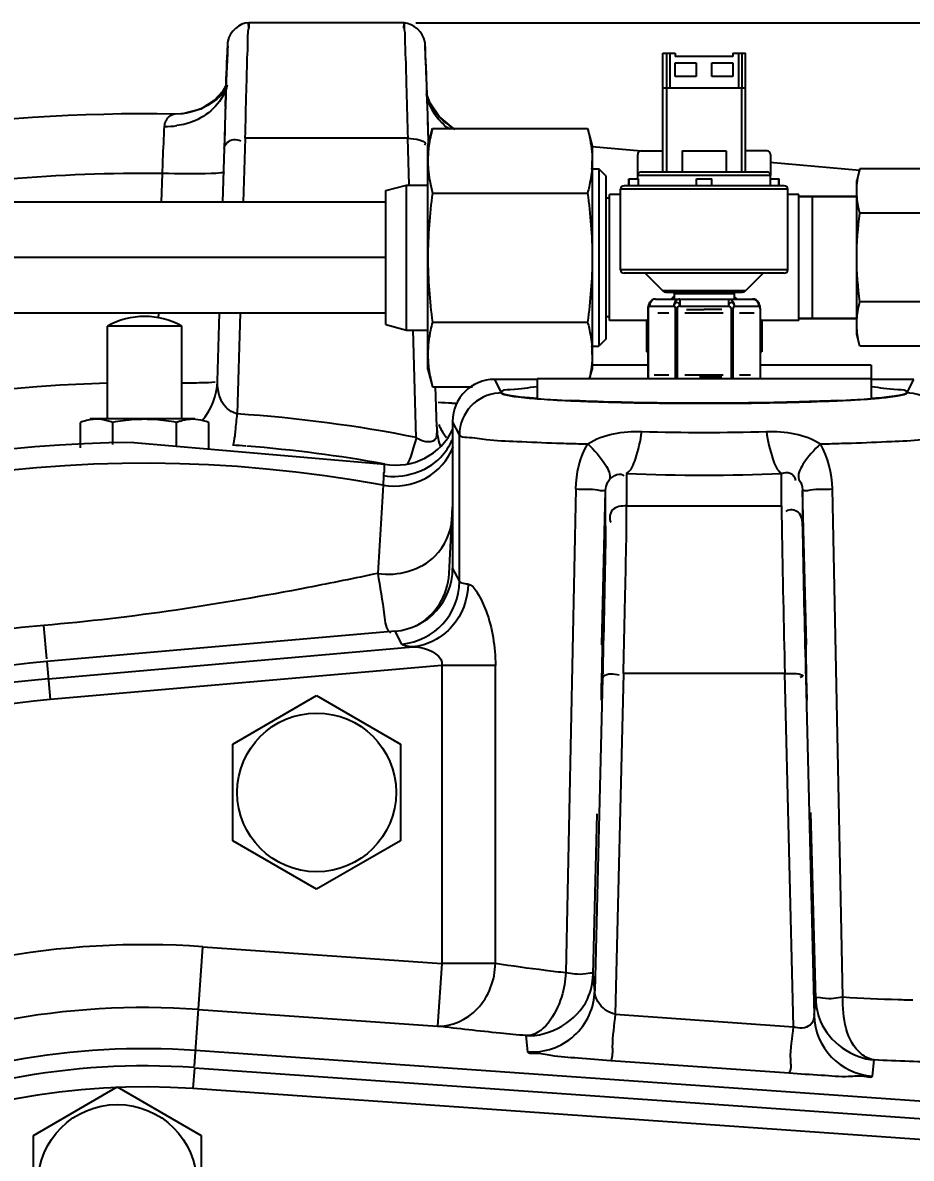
# Model space of a CAD drawing. Header units: millimetres. Extents: x 0 to 10500, y 0 to 7425.
# Drawn here: x 6460.9 to 6587.9, y 5925.4 to 6087.9 of the extents above; entities that cross this region are included whole.
import ezdxf

# ---------------------------------------------------------------- set-up
doc = ezdxf.new("R2010")
doc.units = ezdxf.units.MM
doc.header["$LTSCALE"] = 577.5
doc.linetypes.add('CENTER', pattern=[0.6, 0.375, -0.075, 0.075, -0.075])
doc.layers.get('0').update_dxf_attribs({"linetype": 'CONTINUOUS'})
doc.layers.add('AXES', color=7, linetype='CONTINUOUS')
doc.layers.add('DEFAULT_1', color=7, linetype='CENTER')
doc.styles.add('TEXTSTYLE_2', font='txt', dxfattribs={"width": 0.8})
doc.dimstyles.new('DIMSTYLE_1', dxfattribs={"dimtxt": 75, "dimasz": 3.5, "dimexe": 1.5, "dimexo": 1.5, "dimgap": 18.75, "dimtad": 1, "dimdec": 1, "dimtxsty": 'TEXTSTYLE_2', "dimblk": '_FILLED', "dimblk1": '_FILLED', "dimblk2": '_FILLED', "dimcen": 0.09, "dimadec": 1, "dimazin": 2, "dimtp": 0.1, "dimtm": 0.1, "dimtfac": 1, "dimtdec": 1, "dimtofl": 0, "dimtmove": 0, "dimatfit": 3, "dimldrblk": '_FILLED', "dimfxl": 1, "dimtolj": 1, "dimarcsym": 0})

# ---------------------------------------------------------------- blocks, each defined once
blk = doc.blocks.new('_FILLED')
at = {"color": 0, "linetype": 'ByBlock'}
blk.add_solid([(0, 0), (-1, 0.214), (-1, -0.214)], dxfattribs=at)
blk = doc.blocks.new('*D2')
at = {"color": 2, "linetype": 'Continuous', "transparency": 16777216}
for p, q in [((6517.06, 6087.82), (7463.5, 6087.82)), ((7463.5, 6087.82), (7483.75, 6087.82)), ((7482.25, 6087.82), (7482.25, 5216)), ((7482.25, 4344.17), (7482.25, 5216)), ((7017.54, 4344.17), (7463.5, 4344.17)), ((7463.5, 4344.17), (7483.75, 4344.17))]:
    blk.add_line(p, q, dxfattribs=at)
at = {"color": 2, "linetype": 'Continuous', "transparency": 16777216, "xscale": 3.5, "yscale": 3.5, "zscale": 3.5}
for p, rotation in [((7482.25, 6087.82), 90), ((7482.25, 4344.17), 270)]:
    blk.add_blockref('_FILLED', p, dxfattribs=dict(at, rotation=rotation))
at = {"color": 2, "linetype": 'Continuous', "transparency": 16777216, "insert": (7388.5, 5216), "char_height": 75, "width": 360, "attachment_point": 2, "rotation": 90, "line_spacing_factor": 0.9, "style": 'TEXTSTYLE_2'}
blk.add_mtext('(1743)', dxfattribs=at)

msp = doc.modelspace()

# ---------------------------------------------------------------- linework, layer by layer
at = {"color": 6, "linetype": 'Continuous'}
for p, q in [((6493.2, 6087.82), (6493.22, 6087.1)), ((6515.39, 6087.82), (6493.2, 6087.82)), ((6515.37, 6087.1), (6515.39, 6087.82)), ((6489.95, 6078.97), (6489.46, 6078.03)), ((6489.46, 6078.03), (6488.25, 6076.71)), ((6519.12, 6076.34), (6518.69, 6077.51)), ((6486.32, 6075.51), (6483.78, 6074.83)), ((6488.25, 6076.71), (6486.32, 6075.51)), ((6489.85, 6075.81), (6489.86, 6076)), ((6518.83, 6072.85), (6518.73, 6075.99)), ((6520.43, 6074.43), (6519.12, 6076.34)), ((6482.69, 6074.78), (6482.67, 6074.78)), ((6483.78, 6074.83), (6482.69, 6074.78)), ((6522.42, 6072.78), (6520.43, 6074.43)), ((6518.89, 6070.64), (6518.83, 6072.85)), ((6489.72, 6071.44), (6489.46, 6062.19)), ((6492.68, 6071.32), (6492.41, 6062.19)), ((6515.92, 6071.32), (6492.68, 6071.32)), ((6516.11, 6064.64), (6515.92, 6071.32)), ((6489.68, 6069.9), (6489.68, 6069.91)), ((6542.29, 6070.13), (6549.3, 6069.52)), ((6567.7, 6067.91), (6580.56, 6066.78)), ((6480.73, 6062.19), (6480.84, 6066.28)), ((6480.3, 6045.57), (6480.32, 6046.32)), ((6488.72, 6036.56), (6489, 6046.32)), ((6491.96, 6046.32), (6491.54, 6031.88)), ((6553.25, 6046.32), (6551.66, 6046.32)), ((6561.03, 6046.32), (6555.56, 6046.32)), ((6560.84, 6046.82), (6558.3, 6046.82)), ((6565.44, 6046.32), (6563.34, 6046.32)), ((6472.99, 6031.17), (6472.99, 6044.45)), ((6483.61, 6044.45), (6472.99, 6044.45)), ((6483.61, 6031.17), (6483.61, 6044.45)), ((6517.15, 6028.51), (6516.7, 6043.91)), ((6550.26, 6038.88), (6542.3, 6038.88)), ((6582.17, 6038.88), (6566.33, 6038.88)), ((6582.17, 6038.88), (6582.17, 6034.07)), ((6528.34, 6036.82), (6529.28, 6034.93)), ((6534.42, 6036.82), (6528.34, 6036.82)), ((6534.42, 6036.88), (6534.42, 6034.07)), ((6582.17, 6036.88), (6534.42, 6036.88)), ((6551.16, 6037.46), (6553.25, 6037.46)), ((6555.56, 6037.46), (6561.03, 6037.46)), ((6563.34, 6037.46), (6564.95, 6037.46)), ((6588.26, 6036.82), (6582.17, 6036.82)), ((6587.31, 6034.93), (6588.26, 6036.82)), ((6520.06, 6030.01), (6519.9, 6035.79)), ((6529.3, 6034.93), (6529.32, 6034.88)), ((6587.28, 6034.88), (6587.3, 6034.93)), ((6539.67, 6033.77), (6539.26, 6033.79)), ((6539.27, 6033.77), (6539.58, 6033.76)), ((6577.34, 6033.79), (6576.92, 6033.77)), ((6577.02, 6033.76), (6577.33, 6033.77)), ((6469.13, 6027.03), (6469.13, 6030.67)), ((6485.5, 6031.17), (6470.5, 6031.17)), ((6473.71, 6030.67), (6473.71, 6027.5)), ((6482.88, 6027.28), (6482.88, 6030.67)), ((6487.46, 6026.89), (6487.46, 6030.67)), ((6522.34, 6030.82), (6522.34, 6009.77)), ((6523.31, 6028.89), (6522.34, 6030.82)), ((6523.31, 6007.91), (6523.31, 6028.89)), ((6476.74, 6027.81), (6512.63, 6024.71)), ((6537.2, 6027.71), (6537.45, 6027.71)), ((6579.16, 6027.71), (6579.39, 6027.71)), ((6547.22, 6023.38), (6547.22, 6018.71)), ((6569.37, 6018.71), (6569.37, 6023.38)), ((6512.44, 6023.05), (6512.39, 6021.6)), ((6544.29, 6021.51), (6544.47, 6022.05)), ((6544.47, 6022.05), (6544.76, 6022.51)), ((6571.83, 6022.51), (6572.12, 6022.05)), ((6572.12, 6022.05), (6572.3, 6021.51)), ((6539.94, 6021.14), (6538.52, 5951.9)), ((6543.65, 5998.82), (6544.22, 6020.91)), ((6544.22, 6020.91), (6544.29, 6021.51)), ((6544.22, 6015.83), (6544.22, 6020.91)), ((6572.3, 6021.51), (6572.37, 6020.91)), ((6572.94, 5998.82), (6572.37, 6020.91)), ((6572.37, 6020.91), (6572.37, 6015.83)), ((6578.15, 5948.41), (6576.65, 6021.14)), ((6521.84, 6009.02), (6522.34, 6018.6)), ((6547.22, 6018.71), (6569.37, 6018.71)), ((6522.34, 6009.77), (6523.31, 6007.91)), ((6464.3, 5996.82), (6463.88, 6001.62)), ((6514.13, 6000.81), (6464.33, 5996.45)), ((6515.09, 5998.96), (6514.13, 6000.81)), ((6464.55, 5993.99), (6516.64, 5998.54)), ((6464.33, 5996.45), (6464.81, 5991)), ((6520.79, 5995.9), (6464.81, 5991)), ((6520.79, 5995.9), (6520.79, 5953.25)), ((6528.46, 5995.9), (6520.79, 5995.9)), ((6528.46, 5953.25), (6528.46, 5995.9)), ((6543.77, 5994.05), (6542.67, 5949.35)), ((6546.77, 5994.75), (6545.57, 5945.98)), ((6569.83, 5994.75), (6546.77, 5994.75)), ((6571.07, 5944.17), (6569.83, 5994.75)), ((6572.83, 5994.05), (6574.01, 5945.86)), ((6490.9, 5984.65), (6502.9, 5991.58)), ((6502.9, 5991.58), (6514.9, 5984.65)), ((6490.9, 5970.79), (6490.9, 5984.65)), ((6514.9, 5984.65), (6514.9, 5970.79)), ((6542.43, 5951.67), (6543.02, 5974.65)), ((6574.25, 5948.18), (6573.56, 5974.83)), ((6502.9, 5963.86), (6490.9, 5970.79)), ((6514.9, 5970.79), (6502.9, 5963.86)), ((6485.43, 5938.57), (6486.63, 5955.65)), ((6486.63, 5955.65), (6520.79, 5953.25)), ((6520.79, 5953.25), (6520.16, 5944.28)), ((6528.46, 5953.25), (6520.79, 5953.25)), ((6542.67, 5949.35), (6542.43, 5951.67)), ((6574.01, 5945.86), (6574.25, 5948.18)), ((6486, 5946.67), (6520.16, 5944.28)), ((6545.57, 5945.98), (6571.07, 5944.17)), ((6532.8, 5942.93), (6533.04, 5940.61)), ((6627.89, 5930.83), (6485.59, 5940.8)), ((6570.44, 5937.53), (6544.94, 5939.33)), ((6582.38, 5937.12), (6582.62, 5939.44)), ((6485.41, 5938.34), (6485.2, 5935.35)), ((6485.41, 5938.34), (6627.71, 5928.36)), ((6462.4, 5928.65), (6474.4, 5935.58)), ((6474.4, 5935.58), (6486.4, 5928.65)), ((6627.5, 5925.37), (6485.2, 5935.35)), ((6462.4, 5914.79), (6462.4, 5928.65)), ((6486.4, 5928.65), (6486.4, 5914.79))]:
    msp.add_line(p, q, dxfattribs=at)
at = {"color": 7, "linetype": 'Continuous'}
for p, q in [((6552.4, 6066.52), (6552.4, 6083.52)), ((6564.2, 6066.52), (6564.2, 6083.52)), ((6552.4, 6078.52), (6564.2, 6078.52)), ((6552.9, 6078.52), (6552.9, 6066.52)), ((6563.7, 6066.52), (6563.7, 6078.52)), ((6518.8, 6070.26), (6519.46, 6072.73)), ((6519.46, 6072.73), (6541.63, 6072.73)), ((6541.63, 6072.73), (6542.3, 6070.26)), ((6518.8, 6038.26), (6518.8, 6070.26)), ((6542.3, 6070.26), (6542.3, 6038.26)), ((6548.8, 6066.02), (6548.8, 6069.02)), ((6549.3, 6069.52), (6552.4, 6069.52)), ((6567.3, 6069.52), (6564.2, 6069.52)), ((6567.8, 6069.02), (6567.8, 6066.02)), ((6542.3, 6066.96), (6543.25, 6066.96)), ((6543.25, 6066.96), (6543.25, 6041.56)), ((6544.25, 6065.96), (6543.25, 6066.96)), ((6544.25, 6065.96), (6544.25, 6042.56)), ((6544.3, 6042.56), (6544.3, 6065.96)), ((6567.8, 6066.02), (6548.8, 6066.02)), ((6549.3, 6066.52), (6567.3, 6066.52)), ((6580.58, 6066.96), (6580.12, 6065.26)), ((6596.67, 6066.96), (6580.58, 6066.96)), ((6512.8, 6063.85), (6515.73, 6064.63)), ((6515.73, 6043.88), (6515.73, 6064.63)), ((6515.73, 6064.63), (6518.8, 6064.63)), ((6570.25, 6064.02), (6546.35, 6064.02)), ((6569.75, 6064.52), (6546.85, 6064.52)), ((6580.12, 6043.26), (6580.12, 6065.26)), ((6512.8, 6044.67), (6512.8, 6063.85)), ((6519.46, 6063.49), (6541.63, 6063.49)), ((6544.75, 6045.26), (6544.75, 6063.26)), ((6546.35, 6063.26), (6544.75, 6063.26)), ((6571.85, 6063.26), (6570.25, 6063.26)), ((6571.85, 6045.26), (6571.85, 6063.26)), ((6571.85, 6062.99), (6580.12, 6062.99)), ((6573.75, 6062.99), (6573.75, 6045.53)), ((6512.8, 6062.19), (6341.02, 6062.19)), ((6596.67, 6060.61), (6580.58, 6060.61)), ((6570.25, 6052.52), (6546.35, 6052.52)), ((6569.75, 6052.02), (6546.85, 6052.02)), ((6549.85, 6052.02), (6552.35, 6049.53)), ((6566.74, 6052.02), (6564.24, 6049.53)), ((6552.35, 6049.53), (6564.24, 6049.53)), ((6552.84, 6049.32), (6563.75, 6049.32)), ((6550.43, 6047.68), (6550.36, 6047.5)), ((6550.5, 6047.81), (6550.43, 6047.68)), ((6551.37, 6048.32), (6565.22, 6048.32)), ((6554, 6049.12), (6554, 6048.32)), ((6554, 6049.12), (6562.6, 6049.12)), ((6554.83, 6048.32), (6554.83, 6047.32)), ((6561.76, 6048.32), (6561.76, 6047.32)), ((6562.6, 6049.12), (6562.6, 6048.32)), ((6566.16, 6047.68), (6566.09, 6047.81)), ((6566.23, 6047.5), (6566.16, 6047.68)), ((6596.67, 6047.91), (6580.58, 6047.91)), ((6512.8, 6046.32), (6341.02, 6046.32)), ((6550.27, 6047.06), (6550.26, 6046.92)), ((6550.26, 6046.92), (6550.26, 6036.88)), ((6550.3, 6046.92), (6550.26, 6046.92)), ((6550.3, 6047.29), (6550.27, 6047.06)), ((6550.36, 6047.5), (6550.3, 6047.29)), ((6550.3, 6046.92), (6550.3, 6036.88)), ((6550.5, 6047.32), (6553.97, 6047.32)), ((6554.17, 6046.92), (6554.17, 6036.88)), ((6554.43, 6046.92), (6554.17, 6046.92)), ((6554.43, 6046.92), (6554.43, 6036.88)), ((6554.83, 6047.32), (6561.76, 6047.32)), ((6562.16, 6046.92), (6562.16, 6036.88)), ((6562.42, 6046.92), (6562.16, 6046.92)), ((6562.42, 6046.92), (6562.42, 6036.88)), ((6562.63, 6047.32), (6566.09, 6047.32)), ((6566.29, 6047.29), (6566.23, 6047.5)), ((6566.33, 6047.06), (6566.29, 6047.29)), ((6566.29, 6046.92), (6566.29, 6036.88)), ((6566.33, 6046.92), (6566.29, 6046.92)), ((6566.33, 6046.92), (6566.33, 6047.06)), ((6566.33, 6046.92), (6566.33, 6036.88)), ((6512.8, 6044.67), (6515.73, 6043.88)), ((6519.46, 6045.02), (6541.63, 6045.02)), ((6550.05, 6045.26), (6544.75, 6045.26)), ((6550.25, 6045.44), (6550.05, 6045.26)), ((6550.05, 6045.26), (6550.05, 6040.76)), ((6566.55, 6045.26), (6566.35, 6045.44)), ((6566.55, 6045.26), (6566.55, 6040.76)), ((6571.85, 6045.26), (6566.55, 6045.26)), ((6571.85, 6045.53), (6580.12, 6045.53)), ((6515.73, 6043.88), (6518.8, 6043.88)), ((6580.58, 6041.56), (6580.12, 6043.26)), ((6542.3, 6041.56), (6543.25, 6041.56)), ((6544.25, 6042.56), (6543.25, 6041.56)), ((6596.67, 6041.56), (6580.58, 6041.56)), ((6550.26, 6040.76), (6550.05, 6040.76)), ((6566.55, 6040.76), (6566.33, 6040.76)), ((6518.8, 6038.26), (6519.46, 6035.78)), ((6541.93, 6036.88), (6542.3, 6038.26)), ((6519.46, 6035.78), (6525.17, 6035.78))]:
    msp.add_line(p, q, dxfattribs=at)
at = {"color": 2, "linetype": 'Continuous'}
for p, q in [((6544.3, 6065.96), (6544.25, 6065.96)), ((6555.76, 6046.82), (6558.3, 6046.82)), ((6544.3, 6042.56), (6544.25, 6042.56)), ((6560.84, 6037.17), (6557.65, 6037.17))]:
    msp.add_line(p, q, dxfattribs=at)
at = {"color": 6, "linetype": 'Continuous'}
for centre in [(6502.9, 5977.72), (6474.4, 5921.72)]:
    msp.add_circle(centre, 11.36, dxfattribs=at)
for centre, radius, start, end in [((8127.29, 6024.82), 1638.23, 178.05825, 178.36946), ((4721.92, 6019.85), 1797.69, 1.68355, 1.94554), ((6482.72, 6083.8), 9.06, 310.5219, 323.8595), ((6527.11, 6080.52), 9.06, 201.5062, 208.4676), ((9295.95, 5989.42), 2807.42, 178.23677, 178.35741), ((6527.02, 6080.47), 8.95, 208.473, 211.0067), ((6527.03, 6080.47), 8.96, 211.0141, 216.6229), ((6478.3, 5836.82), 238, 88.9463, 108.6069), ((6527.07, 6080.5), 9.02, 216.6202, 225.5625), ((6527.04, 6080.47), 8.97, 225.5634, 229.0031), ((6527.04, 6080.48), 8.98, 229.0079, 233.8352), ((6481.35, 6084.15), 11.13, 268.919, 278.1318), ((6526.97, 6079.75), 8.76, 224.7031, 234.5065), ((6527.06, 6080.5), 9.01, 233.833, 240.7343), ((6478.49, 5834.92), 231.37, 89.4193, 100.3756), ((6478.3, 6034.87), 10.96, 61.021, 118.979), ((6478.28, 5836.37), 199.97, 91.52, 151.992), ((6529.31, 6028.87), 6, 93.8996, 179.8782), ((6529.32, 6028.96), 5.92, 89.9912, 93.9808), ((6587.28, 6028.96), 5.92, 85.8468, 90.0078), ((6524.08, 6103.1), 69.71, 268.4814, 269.0409), ((6544.04, 6161.62), 127.92, 265.6981, 266.577), ((6544.03, 6161.59), 127.88, 265.7049, 266.5789), ((6546.87, 6207.75), 174.13, 266.5544, 266.9492), ((6546.87, 6207.77), 174.16, 266.5523, 266.9493), ((6548.98, 6247.52), 213.96, 266.9513, 267.3949), ((6548.98, 6247.5), 213.95, 266.9513, 267.3973), ((6567.61, 6247.5), 213.95, 272.6027, 273.0487), ((6567.61, 6247.52), 213.96, 272.6051, 273.0487), ((6569.72, 6207.75), 174.13, 273.0508, 273.4456), ((6569.72, 6207.77), 174.16, 273.0507, 273.4477), ((6572.56, 6161.59), 127.88, 273.4211, 274.2952), ((6572.56, 6161.61), 127.92, 273.423, 274.3019), ((6478.28, 5832.2), 200.12, 78.8009, 86.2004), ((6471.42, 6025.48), 5.64, 82.3941, 99.0117), ((6478.3, 6008.64), 22.47, 86.1934, 93.8064), ((6486.26, 6021.4), 9.87, 109.2363, 110.0035), ((6486.06, 6021.97), 9.26, 108.1491, 109.2392), ((6485.86, 6022.56), 8.64, 107.0069, 108.149), ((6485.62, 6023.35), 7.81, 104.4174, 107.0292), ((6529.13, 6030.28), 9.07, 181.5331, 198.6595), ((6528.28, 6033.87), 8.67, 203.8521, 205.7945), ((6528.35, 6033.9), 8.75, 205.7971, 209.6499), ((6514.24, 6033.56), 9, 259.6458, 334.817), ((6528.45, 6033.96), 8.86, 209.6562, 217.9558), ((6558.3, 6312.13), 282.9, 268.1939, 271.8061), ((6478.3, 5836.82), 191, 90.4677, 156.8572), ((6478.3, 5836.82), 191, 85.6476, 86.2299), ((6478.3, 5836.82), 191, 79.6464, 85.6101), ((6528.99, 6030.24), 8.93, 198.689, 200.2751), ((6551.79, 6473.53), 446.06, 268.1574, 268.3614), ((6553.54, 6535.24), 507.79, 268.3631, 268.6602), ((6563.05, 6535.24), 507.79, 271.3398, 271.6369), ((6564.81, 6473.31), 445.83, 271.6386, 271.8444), ((6478.3, 5836.82), 187.98, 79.5499, 158.9034), ((6558.3, 6249.86), 226.75, 267.1998, 272.8002), ((6512.85, 6009.49), 9, 298.4099, 357), ((6514.3, 6007.93), 9.01, 275.0507, 359.885), ((6478.3, 5836.82), 165.43, 95, 163.7503), ((6478.3, 5836.82), 160.24, 95, 150), ((6478.3, 5836.82), 157.77, 95, 150), ((6478.3, 5836.82), 154.77, 95, 150), ((6478.3, 5836.82), 119.12, 85.99, 201.8499), ((6533.67, 5949.59), 9, 265.987, 358.493), ((6478.3, 5836.82), 110.12, 85.99, 202.4984), ((6583.01, 5946.09), 9, 181.5029, 266.0021), ((6478.3, 5836.82), 104.24, 85.99, 142.9676), ((6478.3, 5836.82), 101.77, 85.99, 203.1485), ((6478.3, 5836.82), 98.77, 85.99, 203.1485)]:
    msp.add_arc(centre, radius, start, end, dxfattribs=at)
at = {"color": 7, "linetype": 'Continuous'}
for centre, radius, start, end in [((6549.3, 6069.02), 0.5, 90, 180), ((6567.3, 6069.02), 0.5, 0, 90), ((6527.17, 6068.12), 15.13, 355.6179, 359.9852), ((6549.3, 6066.02), 0.5, 90, 180), ((6567.3, 6066.02), 0.5, 0, 90), ((6546.85, 6064.02), 0.5, 90, 180), ((6569.75, 6064.02), 0.5, 0, 90), ((6546.85, 6052.52), 0.5, 180, 270), ((6569.75, 6052.52), 0.5, 270, 360), ((6552.84, 6050.02), 0.7, 225, 270), ((6553.8, 6049.12), 0.2, 0, 90), ((6562.8, 6049.12), 0.2, 90, 180), ((6563.75, 6050.02), 0.7, 270, 315), ((6551.37, 6047.32), 1, 89.9987, 150.4485), ((6551.56, 6047.35), 1.05, 153.4344, 155.9273), ((6572.46, 6024.6), 30.32, 127.5122, 128.5214), ((6544.89, 6025.57), 29.09, 51.8635, 52.4978), ((6542.84, 6022.95), 32.42, 51.4946, 51.8685), ((6565.22, 6047.32), 1, 29.5515, 90.0013), ((6565.03, 6047.35), 1.05, 24.0727, 26.5656), ((6527.17, 6040.4), 15.13, 0.0148, 4.3821)]:
    msp.add_arc(centre, radius, start, end, dxfattribs=at)
at = {"color": 6, "linetype": 'Continuous'}
for centre, major_axis, ratio, start_param, end_param in [((6528.34, 6030.81), (2.69, -5.38), 0.998288, 8.962089, 10.531516), ((6513.34, 6009.78), (-4.16, 8), 0.998395, -3.533608, -2.051303), ((6543.45, 5986.82), (0.31, 12), 0.004544, -1.221659, 0.000116), ((6573.14, 5986.82), (-0.31, 12), 0.004544, -0.000116, 1.221659)]:
    msp.add_ellipse(centre, major_axis=major_axis, ratio=ratio, start_param=start_param, end_param=end_param, dxfattribs=at)
for points, knots in [([(6493.2, 6087.86), (6491.87, 6087.86), (6490.07, 6086.23), (6490.2, 6083.26), (6490.04, 6081.62), (6490, 6080.33)], [0, 0, 0, 0, 0.448306, 0.563694, 1, 1, 1, 1]), ([(6492.68, 6071.32), (6492.74, 6073.6), (6492.86, 6077.61), (6492.95, 6082.32), (6493.1, 6085.09), (6493.05, 6086.6), (6493.27, 6087.21), (6493.11, 6087.83), (6493.2, 6087.82)], [0, 0, 0, 0, 0.414105, 0.73189, 0.847588, 0.931743, 0.982824, 1, 1, 1, 1]), ([(6515.39, 6087.82), (6515.49, 6087.83), (6515.32, 6087.21), (6515.54, 6086.6), (6515.49, 6085.09), (6515.64, 6082.32), (6515.73, 6077.61), (6515.86, 6073.6), (6515.92, 6071.32)], [0, 0, 0, 0, 0.017176, 0.068257, 0.152412, 0.268111, 0.585895, 1, 1, 1, 1]), ([(6518.57, 6080.88), (6518.53, 6082.03), (6518.44, 6083.45), (6518.43, 6086.21), (6516.73, 6087.78), (6515.39, 6087.82)], [0, 0, 0, 0, 0.41542, 0.515303, 1, 1, 1, 1]), ([(6489.86, 6076), (6489.91, 6077.54), (6489.92, 6078.75), (6490.22, 6085.45), (6490.22, 6084.24)], [0, 0, 0, 0, 0.560134, 1, 1, 1, 1]), ([(6518.73, 6075.99), (6518.69, 6077.53), (6518.68, 6078.75), (6518.37, 6085.45), (6518.37, 6084.24)], [0, 0, 0, 0, 0.560068, 1, 1, 1, 1]), ([(6490.1, 6078.94), (6489.63, 6076.7), (6486.88, 6074.02), (6483.8, 6073.25), (6482.92, 6073.13)], [0, 0, 0, 0, 0.720856, 1, 1, 1, 1]), ([(6481.14, 6073.03), (6481.17, 6073.3), (6481.35, 6074.09), (6482.12, 6074.81), (6482.67, 6074.8)], [0, 0, 0, 0, 0.330828, 1, 1, 1, 1]), ([(6480.84, 6066.28), (6480.87, 6066.93), (6480.96, 6069.18), (6481.06, 6071.43), (6481.14, 6073.03)], [0, 0, 0, 0, 0.288088, 1, 1, 1, 1]), ([(6489.68, 6069.91), (6489.69, 6070.52), (6490.8, 6071.39), (6491.75, 6071.08), (6492.07, 6070.95)], [0, 0, 0, 0, 0.635572, 1, 1, 1, 1]), ([(6489.18, 6066.36), (6488.73, 6066.31), (6485.95, 6066.18), (6483.17, 6066.22), (6480.84, 6066.28)], [0, 0, 0, 0, 0.162136, 1, 1, 1, 1]), ([(6489.73, 6066.45), (6489.66, 6066.43), (6489.48, 6066.39), (6489.29, 6066.37), (6489.18, 6066.36)], [0, 0, 0, 0, 0.397636, 1, 1, 1, 1]), ([(6491.54, 6031.88), (6490.95, 6032.03), (6489.18, 6033.07), (6488.68, 6035.24), (6488.72, 6036.56)], [0, 0, 0, 0, 0.318809, 1, 1, 1, 1]), ([(6529.28, 6034.93), (6529.28, 6035.39), (6531.94, 6035.32), (6533.12, 6035.7), (6534.39, 6035.79)], [0, 0, 0, 0, 0.264704, 1, 1, 1, 1]), ([(6530.72, 6034.46), (6530.39, 6034.52), (6529.94, 6034.62), (6529.4, 6034.75), (6529.31, 6034.88)], [0, 0, 0, 0, 0.676902, 1, 1, 1, 1]), ([(6529.31, 6034.88), (6529.38, 6034.75), (6529.91, 6034.61), (6530.33, 6034.51), (6530.65, 6034.46)], [0, 0, 0, 0, 0.313105, 1, 1, 1, 1]), ([(6582.2, 6035.79), (6583.47, 6035.7), (6584.66, 6035.32), (6587.31, 6035.39), (6587.31, 6034.93)], [0, 0, 0, 0, 0.735296, 1, 1, 1, 1]), ([(6587.28, 6034.88), (6587.19, 6034.75), (6586.65, 6034.62), (6586.2, 6034.52), (6585.87, 6034.46)], [0, 0, 0, 0, 0.323101, 1, 1, 1, 1]), ([(6585.94, 6034.46), (6586.26, 6034.51), (6586.68, 6034.61), (6587.22, 6034.75), (6587.28, 6034.88)], [0, 0, 0, 0, 0.686893, 1, 1, 1, 1]), ([(6593.28, 6028.89), (6593.28, 6030.35), (6592.12, 6033.39), (6589.17, 6034.76), (6587.71, 6034.86)], [0, 0, 0, 0, 0.499591, 1, 1, 1, 1]), ([(6530.65, 6034.46), (6530.9, 6034.42), (6532.15, 6034.24), (6533.42, 6034.13), (6534.44, 6034.05)], [0, 0, 0, 0, 0.193141, 1, 1, 1, 1]), ([(6534.46, 6034.07), (6534.08, 6034.1), (6532.83, 6034.2), (6531.58, 6034.32), (6530.72, 6034.46)], [0, 0, 0, 0, 0.303519, 1, 1, 1, 1]), ([(6539.58, 6033.76), (6540.96, 6033.7), (6547.2, 6033.47), (6553.44, 6033.4), (6558.3, 6033.4)], [0, 0, 0, 0, 0.22189, 1, 1, 1, 1]), ([(6558.3, 6033.41), (6556.62, 6033.41), (6550.41, 6033.44), (6544.2, 6033.57), (6539.67, 6033.77)], [0, 0, 0, 0, 0.270089, 1, 1, 1, 1]), ([(6576.92, 6033.77), (6575.54, 6033.71), (6569.33, 6033.49), (6563.13, 6033.41), (6558.3, 6033.41)], [0, 0, 0, 0, 0.222261, 1, 1, 1, 1]), ([(6558.3, 6033.4), (6559.98, 6033.4), (6566.22, 6033.43), (6572.47, 6033.56), (6577.02, 6033.76)], [0, 0, 0, 0, 0.270359, 1, 1, 1, 1]), ([(6585.87, 6034.46), (6585.63, 6034.42), (6584.39, 6034.25), (6583.14, 6034.14), (6582.14, 6034.07)], [0, 0, 0, 0, 0.195408, 1, 1, 1, 1]), ([(6582.15, 6034.05), (6582.54, 6034.08), (6583.8, 6034.19), (6585.07, 6034.31), (6585.94, 6034.46)], [0, 0, 0, 0, 0.305585, 1, 1, 1, 1]), ([(6470.54, 6031.05), (6470.3, 6031.01), (6469.82, 6030.9), (6469.36, 6030.75), (6469.13, 6030.67)], [0, 0, 0, 0, 0.495296, 1, 1, 1, 1]), ([(6473.71, 6030.67), (6473.46, 6030.76), (6472.95, 6030.93), (6472.43, 6031.03), (6472.17, 6031.07)], [0, 0, 0, 0, 0.505088, 1, 1, 1, 1]), ([(6484.43, 6031.07), (6484.3, 6031.05), (6484.05, 6031.01), (6483.8, 6030.95), (6483.68, 6030.92)], [0, 0, 0, 0, 0.497821, 1, 1, 1, 1]), ([(6520.06, 6030.01), (6520.08, 6029.38), (6520.22, 6027.37), (6517.8, 6027.93), (6517.15, 6028.51)], [0, 0, 0, 0, 0.418922, 1, 1, 1, 1]), ([(6491.1, 6027.93), (6491.14, 6028.14), (6491.21, 6028.66), (6491.27, 6029.17), (6491.3, 6029.47)], [0, 0, 0, 0, 0.424159, 1, 1, 1, 1]), ([(6517.15, 6028.51), (6517.04, 6028.11), (6516.68, 6026.83), (6516.3, 6025.55), (6515.89, 6024.75)], [0, 0, 0, 0, 0.316724, 1, 1, 1, 1]), ([(6523.31, 6028.89), (6523.5, 6028.56), (6525.1, 6028.57), (6527.59, 6028.09), (6532, 6027.94), (6535.3, 6027.78), (6537.2, 6027.71)], [0, 0, 0, 0, 0.080995, 0.281275, 0.592499, 1, 1, 1, 1]), ([(6547.22, 6023.38), (6547.9, 6023.8), (6548.76, 6026.01), (6549.2, 6028.03), (6549.38, 6029.37)], [0, 0, 0, 0, 0.369839, 1, 1, 1, 1]), ([(6567.21, 6029.37), (6567.4, 6028.03), (6567.83, 6026.01), (6568.7, 6023.8), (6569.37, 6023.38)], [0, 0, 0, 0, 0.630115, 1, 1, 1, 1]), ([(6579.39, 6027.71), (6581.29, 6027.78), (6584.59, 6027.94), (6589.01, 6028.09), (6591.49, 6028.57), (6593.09, 6028.56), (6593.28, 6028.89)], [0, 0, 0, 0, 0.407501, 0.718725, 0.919005, 1, 1, 1, 1]), ([(6490.95, 6027.4), (6490.99, 6027.4), (6491.03, 6027.67), (6491.07, 6027.79), (6491.1, 6027.93)], [0, 0, 0, 0, 0.267631, 1, 1, 1, 1]), ([(6512.39, 6021.69), (6514.42, 6021.34), (6518.77, 6021.99), (6521.73, 6025.3), (6522.42, 6027.17)], [0, 0, 0, 0, 0.509084, 1, 1, 1, 1]), ([(6541.66, 6027.59), (6542.6, 6026.7), (6543.9, 6025.29), (6544.98, 6023.21), (6544.76, 6022.51)], [0, 0, 0, 0, 0.637021, 1, 1, 1, 1]), ([(6574.93, 6027.59), (6573.99, 6026.7), (6572.69, 6025.29), (6571.61, 6023.21), (6571.83, 6022.51)], [0, 0, 0, 0, 0.637021, 1, 1, 1, 1]), ([(6512.63, 6024.71), (6512.49, 6024.74), (6512.67, 6023.78), (6512.47, 6023.47), (6512.44, 6023.05)], [0, 0, 0, 0, 0.25035, 1, 1, 1, 1]), ([(6569.37, 6023.38), (6569.78, 6023.46), (6570.69, 6023.69), (6571.34, 6022.79), (6571.35, 6022.37)], [0, 0, 0, 0, 0.492894, 1, 1, 1, 1]), ([(6539.94, 6021.14), (6540.98, 6021.1), (6542.46, 6021.2), (6543.64, 6020.87), (6544.19, 6021), (6544.22, 6020.91)], [0, 0, 0, 0, 0.730099, 0.929684, 1, 1, 1, 1]), ([(6572.37, 6020.91), (6572.4, 6021), (6572.95, 6020.87), (6574.14, 6021.2), (6575.61, 6021.1), (6576.65, 6021.14)], [0, 0, 0, 0, 0.070301, 0.26985, 1, 1, 1, 1]), ([(6547.22, 6018.71), (6546.52, 6018.71), (6544.97, 6018.67), (6544.64, 6016.86), (6544.99, 6016.39)], [0, 0, 0, 0, 0.544983, 1, 1, 1, 1]), ([(6546.77, 5994.75), (6546.83, 5997.61), (6546.99, 6005.59), (6547.21, 6013.58), (6547.22, 6018.71)], [0, 0, 0, 0, 0.358053, 1, 1, 1, 1]), ([(6569.37, 6018.71), (6569.37, 6017.74), (6569.5, 6009.75), (6569.67, 6001.77), (6569.83, 5994.75)], [0, 0, 0, 0, 0.121124, 1, 1, 1, 1]), ([(6572.37, 6015.83), (6572.35, 6016.52), (6572.26, 6018.06), (6570.46, 6018.3), (6570, 6017.93)], [0, 0, 0, 0, 0.538007, 1, 1, 1, 1]), ([(6544.22, 6015.83), (6544.22, 6014.95), (6544.1, 6007.69), (6543.92, 6000.43), (6543.77, 5994.05)], [0, 0, 0, 0, 0.121124, 1, 1, 1, 1]), ([(6572.37, 6015.83), (6572.37, 6014.95), (6572.5, 6007.69), (6572.67, 6000.43), (6572.83, 5994.05)], [0, 0, 0, 0, 0.121124, 1, 1, 1, 1]), ([(6511.66, 6009.07), (6508.33, 6008.36), (6492.53, 6005.15), (6476.55, 6002.68), (6463.88, 6001.62)], [0, 0, 0, 0, 0.211171, 1, 1, 1, 1]), ([(6511.66, 6009.07), (6511.88, 6007.07), (6512.55, 6004.5), (6512.73, 6001.08), (6513.46, 6000.57)], [0, 0, 0, 0, 0.691621, 1, 1, 1, 1]), ([(6524.54, 6007.5), (6524.52, 6005.34), (6522.93, 6000.94), (6518.74, 5998.76), (6516.64, 5998.54)], [0, 0, 0, 0, 0.505723, 1, 1, 1, 1]), ([(6524.54, 6007.5), (6524.25, 6007.54), (6523.85, 6007.6), (6523.36, 6007.78), (6523.31, 6007.91)], [0, 0, 0, 0, 0.670665, 1, 1, 1, 1]), ([(6524.54, 6007.5), (6525.11, 6007.46), (6526.16, 6005.91), (6527.87, 6002.34), (6528.43, 5998.53), (6528.46, 5995.9)], [0, 0, 0, 0, 0.135546, 0.373533, 1, 1, 1, 1]), ([(6516.64, 5998.54), (6516.28, 5998.58), (6515.79, 5998.66), (6515.17, 5998.81), (6515.09, 5998.96)], [0, 0, 0, 0, 0.68172, 1, 1, 1, 1]), ([(6516.64, 5998.54), (6517.02, 5998.56), (6518.62, 5998.5), (6521.07, 5997.19), (6520.79, 5995.9)], [0, 0, 0, 0, 0.22178, 1, 1, 1, 1]), ([(6543.77, 5994.05), (6543.77, 5994.15), (6544.35, 5994.88), (6545.41, 5994.72), (6546.13, 5994.56)], [0, 0, 0, 0, 0.120975, 1, 1, 1, 1]), ([(6569.83, 5994.75), (6570.18, 5994.76), (6571, 5994.69), (6571.8, 5994.84), (6572.56, 5994.36), (6572.19, 5994.23), (6572.05, 5994.19)], [0, 0, 0, 0, 0.341829, 0.782115, 0.863836, 1, 1, 1, 1]), ([(6520.16, 5944.28), (6522.23, 5944.18), (6526.79, 5946.36), (6528.38, 5950.93), (6528.46, 5953.25)], [0, 0, 0, 0, 0.471812, 1, 1, 1, 1]), ([(6538.52, 5951.9), (6537.55, 5952.01), (6534.19, 5952.42), (6530.83, 5952.87), (6528.46, 5953.25)], [0, 0, 0, 0, 0.289547, 1, 1, 1, 1]), ([(6538.52, 5951.9), (6538.44, 5950.73), (6537.93, 5947.29), (6535.31, 5942.88), (6532.8, 5942.93)], [0, 0, 0, 0, 0.318435, 1, 1, 1, 1]), ([(6542.43, 5951.67), (6542.34, 5952.01), (6540.43, 5951.43), (6539.47, 5951.86), (6538.52, 5951.9)], [0, 0, 0, 0, 0.268566, 1, 1, 1, 1]), ([(6545.57, 5945.98), (6545.08, 5946.09), (6543.65, 5946.71), (6542.65, 5948.3), (6542.67, 5949.35)], [0, 0, 0, 0, 0.319621, 1, 1, 1, 1]), ([(6578.15, 5948.41), (6577.2, 5948.37), (6576.24, 5947.94), (6574.34, 5948.51), (6574.25, 5948.18)], [0, 0, 0, 0, 0.73145, 1, 1, 1, 1]), ([(6582.62, 5939.44), (6581.96, 5939.52), (6578.67, 5941.31), (6578.06, 5945.56), (6578.15, 5948.41)], [0, 0, 0, 0, 0.190157, 1, 1, 1, 1]), ([(6588.13, 5947.99), (6587.44, 5948), (6584.11, 5948.09), (6580.78, 5948.26), (6578.15, 5948.41)], [0, 0, 0, 0, 0.207167, 1, 1, 1, 1]), ([(6545.57, 5945.98), (6545.45, 5944.41), (6545.05, 5942.27), (6545.23, 5939.91), (6544.94, 5939.33)], [0, 0, 0, 0, 0.706993, 1, 1, 1, 1]), ([(6574.01, 5945.86), (6574.02, 5945.35), (6573.51, 5943.89), (6571.82, 5943.91), (6571.07, 5944.17)], [0, 0, 0, 0, 0.392445, 1, 1, 1, 1]), ([(6532.8, 5942.93), (6531.58, 5943.04), (6527.36, 5943.45), (6523.14, 5943.9), (6520.16, 5944.28)], [0, 0, 0, 0, 0.289743, 1, 1, 1, 1]), ([(6570.44, 5937.53), (6570.85, 5938.04), (6570.42, 5940.55), (6570.95, 5942.6), (6571.07, 5944.17)], [0, 0, 0, 0, 0.293007, 1, 1, 1, 1]), ([(6544.94, 5939.33), (6543.39, 5939.44), (6540.61, 5939.71), (6536.74, 5939.88), (6534.71, 5940.5), (6533.14, 5940.32), (6533.04, 5940.61)], [0, 0, 0, 0, 0.388809, 0.711564, 0.92374, 1, 1, 1, 1]), ([(6595.18, 5939.02), (6594.31, 5939.03), (6590.12, 5939.12), (6585.94, 5939.28), (6582.62, 5939.44)], [0, 0, 0, 0, 0.207207, 1, 1, 1, 1]), ([(6582.38, 5937.12), (6582.25, 5936.85), (6580.72, 5937.24), (6578.64, 5936.92), (6574.77, 5937.3), (6571.98, 5937.42), (6570.44, 5937.53)], [0, 0, 0, 0, 0.074062, 0.28676, 0.612137, 1, 1, 1, 1])]:
    msp.add_open_spline(points, degree=3, knots=knots, dxfattribs=at)
for points in [[(6488.61, 6076.91), (6487.01, 6075.55), (6484.79, 6074.75), (6482.69, 6074.78)], [(6518.55, 6077.61), (6518.87, 6076.11), (6519.67, 6074.67), (6520.75, 6073.59)], [(6515.92, 6071.32), (6516.79, 6071.34), (6518.97, 6070.92), (6518.33, 6070.33)], [(6486.44, 6036.32), (6485.5, 6036.29), (6484.56, 6036.29), (6483.61, 6036.29)], [(6488.39, 6036.42), (6487.74, 6036.35), (6487.09, 6036.33), (6486.44, 6036.32)], [(6486.48, 6030.88), (6487.83, 6032.41), (6488.67, 6034.54), (6488.72, 6036.59)], [(6522.23, 6033.42), (6521.58, 6033.44), (6520.93, 6033.46), (6520.28, 6033.52)], [(6491.3, 6029.47), (6491.39, 6030.27), (6491.47, 6031.08), (6491.54, 6031.88)], [(6476.8, 6031.07), (6475.77, 6031), (6474.73, 6030.86), (6473.71, 6030.67)], [(6482.88, 6030.67), (6481.86, 6030.86), (6480.82, 6031), (6479.79, 6031.07)], [(6487.46, 6030.67), (6486.5, 6031.02), (6485.44, 6031.2), (6484.43, 6031.07)], [(6520.6, 6025.66), (6521.3, 6026.38), (6521.88, 6027.24), (6522.29, 6028.16)], [(6541.66, 6027.59), (6543.87, 6029.04), (6546.74, 6029.44), (6549.38, 6029.37)], [(6567.21, 6029.37), (6569.85, 6029.44), (6572.72, 6029.04), (6574.93, 6027.59)], [(6539.94, 6021.14), (6540, 6023.36), (6540.53, 6025.67), (6541.66, 6027.59)], [(6576.65, 6021.14), (6576.59, 6023.36), (6576.06, 6025.67), (6574.93, 6027.59)], [(6512.44, 6023.05), (6515.25, 6022.56), (6518.62, 6023.61), (6520.6, 6025.66)], [(6544.76, 6022.51), (6545.21, 6023.05), (6546.5, 6023.62), (6546.83, 6023)], [(6512.39, 6021.69), (6512.12, 6017.48), (6511.93, 6013.28), (6511.66, 6009.07)], [(6519.85, 6011.57), (6521.22, 6012.95), (6522.15, 6014.96), (6522.25, 6016.9)], [(6511.66, 6009.07), (6514.47, 6008.58), (6517.83, 6009.55), (6519.85, 6011.57)], [(6541.61, 5948.15), (6542.11, 5949.25), (6542.4, 5950.47), (6542.43, 5951.67)], [(6532.8, 5942.93), (6536.21, 5942.69), (6540.19, 5945.05), (6541.61, 5948.15)], [(6574.25, 5948.18), (6574.28, 5947.08), (6574.52, 5945.97), (6574.94, 5944.95)], [(6574.94, 5944.95), (6576.15, 5942.04), (6579.48, 5939.66), (6582.62, 5939.44)]]:
    msp.add_open_spline(points, degree=3, dxfattribs=at)
at = {"color": 7, "linetype": 'Continuous'}
for points in [[(6519.46, 6072.73), (6519.24, 6071.91), (6519.06, 6071.08), (6518.94, 6070.23)], [(6518.94, 6070.23), (6518.85, 6069.53), (6518.8, 6068.82), (6518.8, 6068.11)], [(6580.22, 6065.24), (6580.3, 6065.82), (6580.43, 6066.39), (6580.58, 6066.96)], [(6580.12, 6063.78), (6580.12, 6064.27), (6580.16, 6064.76), (6580.22, 6065.24)], [(6519.46, 6063.49), (6519.05, 6060.43), (6518.8, 6057.34), (6518.8, 6054.26)], [(6541.63, 6063.49), (6542.04, 6060.43), (6542.3, 6057.34), (6542.3, 6054.26)], [(6580.12, 6054.26), (6580.12, 6056.38), (6580.3, 6058.5), (6580.58, 6060.61)], [(6518.8, 6054.26), (6518.8, 6051.17), (6519.05, 6048.08), (6519.46, 6045.02)], [(6542.3, 6054.26), (6542.3, 6051.17), (6542.04, 6048.08), (6541.63, 6045.02)], [(6580.58, 6047.91), (6580.3, 6050.01), (6580.12, 6052.13), (6580.12, 6054.26)], [(6550.6, 6047.78), (6550.53, 6047.64), (6550.5, 6047.48), (6550.5, 6047.32)], [(6565.99, 6047.78), (6566.06, 6047.64), (6566.09, 6047.48), (6566.09, 6047.32)], [(6554.83, 6047.32), (6554.64, 6047.31), (6554.43, 6047.11), (6554.43, 6046.92)], [(6561.76, 6047.32), (6561.95, 6047.32), (6562.16, 6047.11), (6562.16, 6046.92)], [(6518.8, 6040.4), (6518.8, 6039.69), (6518.85, 6038.98), (6518.94, 6038.28)], [(6542.3, 6040.4), (6542.3, 6039.22), (6542.15, 6038.04), (6541.9, 6036.88)], [(6518.94, 6038.28), (6519.06, 6037.44), (6519.24, 6036.6), (6519.46, 6035.78)]]:
    msp.add_open_spline(points, degree=3, dxfattribs=at)
for points, knots in [([(6541.63, 6072.73), (6541.73, 6072.35), (6542.1, 6070.84), (6542.3, 6069.28), (6542.3, 6068.11)], [0, 0, 0, 0, 0.253185, 1, 1, 1, 1]), ([(6518.8, 6068.11), (6518.8, 6067.73), (6518.86, 6066.17), (6519.16, 6064.63), (6519.46, 6063.49)], [0, 0, 0, 0, 0.24797, 1, 1, 1, 1]), ([(6542.25, 6066.96), (6542.18, 6066.09), (6541.99, 6064.92), (6541.71, 6063.78), (6541.63, 6063.49)], [0, 0, 0, 0, 0.747451, 1, 1, 1, 1]), ([(6580.58, 6060.61), (6580.51, 6060.87), (6580.25, 6061.91), (6580.12, 6062.98), (6580.12, 6063.78)], [0, 0, 0, 0, 0.253185, 1, 1, 1, 1]), ([(6550.5, 6047.32), (6550.5, 6047.38), (6550.5, 6047.49), (6550.5, 6047.67), (6550.49, 6047.72), (6550.51, 6047.82), (6550.5, 6047.81)], [0, 0, 0, 0, 0.38353, 0.709101, 0.92902, 1, 1, 1, 1]), ([(6551.37, 6048.32), (6551.22, 6048.32), (6550.9, 6048.22), (6550.69, 6047.97), (6550.62, 6047.82)], [0, 0, 0, 0, 0.483498, 1, 1, 1, 1]), ([(6554.83, 6047.32), (6554.82, 6047.38), (6554.81, 6047.51), (6554.69, 6047.72), (6554.4, 6047.87), (6554.05, 6047.69), (6553.96, 6047.44), (6553.97, 6047.32)], [0, 0, 0, 0, 0.135291, 0.266464, 0.502565, 0.738971, 1, 1, 1, 1]), ([(6554.83, 6048.32), (6554.61, 6048.32), (6554.12, 6048.07), (6553.97, 6047.57), (6553.97, 6047.32)], [0, 0, 0, 0, 0.47468, 1, 1, 1, 1]), ([(6562.63, 6047.32), (6562.61, 6047.44), (6562.55, 6047.69), (6562.19, 6047.87), (6561.85, 6047.69), (6561.75, 6047.44), (6561.76, 6047.32)], [0, 0, 0, 0, 0.262921, 0.499141, 0.737031, 1, 1, 1, 1]), ([(6561.76, 6048.32), (6561.99, 6048.32), (6562.47, 6048.07), (6562.63, 6047.57), (6562.63, 6047.32)], [0, 0, 0, 0, 0.474681, 1, 1, 1, 1]), ([(6565.22, 6048.32), (6565.38, 6048.32), (6565.69, 6048.22), (6565.9, 6047.97), (6565.97, 6047.82)], [0, 0, 0, 0, 0.483498, 1, 1, 1, 1]), ([(6566.09, 6047.81), (6566.09, 6047.82), (6566.1, 6047.72), (6566.09, 6047.67), (6566.09, 6047.49), (6566.1, 6047.38), (6566.09, 6047.32)], [0, 0, 0, 0, 0.07098, 0.290899, 0.61647, 1, 1, 1, 1]), ([(6580.12, 6044.73), (6580.12, 6045.53), (6580.25, 6046.6), (6580.51, 6047.64), (6580.58, 6047.91)], [0, 0, 0, 0, 0.746815, 1, 1, 1, 1]), ([(6550.5, 6047.32), (6550.44, 6047.32), (6550.33, 6047.16), (6550.3, 6047.01), (6550.3, 6046.92)], [0, 0, 0, 0, 0.40581, 1, 1, 1, 1]), ([(6553.97, 6047.32), (6554.03, 6047.32), (6554.14, 6047.16), (6554.17, 6047.01), (6554.17, 6046.92)], [0, 0, 0, 0, 0.402321, 1, 1, 1, 1]), ([(6562.63, 6047.32), (6562.56, 6047.32), (6562.46, 6047.16), (6562.42, 6047.01), (6562.42, 6046.92)], [0, 0, 0, 0, 0.40581, 1, 1, 1, 1]), ([(6566.09, 6047.32), (6566.15, 6047.32), (6566.26, 6047.16), (6566.29, 6047.01), (6566.29, 6046.92)], [0, 0, 0, 0, 0.40581, 1, 1, 1, 1]), ([(6519.46, 6045.02), (6519.36, 6044.64), (6518.99, 6043.13), (6518.8, 6041.56), (6518.8, 6040.4)], [0, 0, 0, 0, 0.253185, 1, 1, 1, 1]), ([(6541.63, 6045.02), (6541.71, 6044.73), (6541.99, 6043.59), (6542.18, 6042.43), (6542.25, 6041.55)], [0, 0, 0, 0, 0.252549, 1, 1, 1, 1]), ([(6580.58, 6041.56), (6580.51, 6041.82), (6580.25, 6042.86), (6580.12, 6043.93), (6580.12, 6044.73)], [0, 0, 0, 0, 0.253185, 1, 1, 1, 1])]:
    msp.add_open_spline(points, degree=3, knots=knots, dxfattribs=at)
at = {"layer": 'AXES', "color": 7, "linetype": 'Continuous'}
for p, q in [((6552.4, 6083.52), (6554.18, 6083.52)), ((6552.9, 6083.52), (6552.9, 6078.52)), ((6553.4, 6083.52), (6553.4, 6078.52)), ((6554.18, 6083.52), (6554.18, 6083.02)), ((6562.42, 6083.52), (6562.42, 6083.02)), ((6562.42, 6083.52), (6564.2, 6083.52)), ((6563.2, 6083.52), (6563.2, 6078.52)), ((6563.7, 6083.52), (6563.7, 6078.52)), ((6562.42, 6083.02), (6554.18, 6083.02)), ((6554.18, 6080.14), (6554.18, 6082.14)), ((6554.18, 6082.14), (6557.18, 6082.14)), ((6557.18, 6082.14), (6557.18, 6080.14)), ((6559.42, 6080.14), (6559.42, 6082.14)), ((6559.42, 6082.14), (6562.42, 6082.14)), ((6562.42, 6082.14), (6562.42, 6080.14)), ((6557.18, 6080.14), (6554.18, 6080.14)), ((6562.42, 6080.14), (6559.42, 6080.14)), ((6555.15, 6069.52), (6555.15, 6066.52)), ((6555.15, 6069.52), (6561.45, 6069.52)), ((6561.45, 6069.52), (6561.45, 6066.52)), ((6547.55, 6064.52), (6547.55, 6065.52)), ((6547.55, 6065.52), (6548.86, 6065.52)), ((6547.6, 6064.52), (6547.6, 6065.52)), ((6548.8, 6065.52), (6548.8, 6066.02)), ((6548.86, 6065.52), (6548.86, 6064.52)), ((6557.2, 6064.52), (6557.2, 6065.52)), ((6557.2, 6065.52), (6559.4, 6065.52)), ((6559.4, 6064.52), (6559.4, 6065.52)), ((6567.73, 6065.52), (6567.73, 6064.52)), ((6567.73, 6065.52), (6569.05, 6065.52)), ((6567.8, 6065.52), (6567.8, 6066.02)), ((6568.99, 6064.52), (6568.99, 6065.52)), ((6569.05, 6064.52), (6569.05, 6065.52)), ((6546.35, 6052.52), (6546.35, 6064.02)), ((6570.25, 6052.52), (6570.25, 6064.02)), ((6544.75, 6062.76), (6544.25, 6062.76)), ((6580.12, 6062.99), (6571.85, 6062.99)), ((6544.75, 6045.76), (6544.25, 6045.76)), ((6580.12, 6045.53), (6571.85, 6045.53))]:
    msp.add_line(p, q, dxfattribs=at)
at = {"layer": 'DEFAULT_1', "color": 2, "linetype": 'CENTER'}
msp.add_line((6512.8, 6054.26), (6341.02, 6054.26), dxfattribs=at)

# ---------------------------------------------------------------- dimensions: what is measured, and where the dimension line sits
at = {"color": 2, "linetype": 'Continuous'}
dim = msp.add_linear_dim(base=(7482.25, 6087.82), p1=(7016.04, 4344.17), p2=(6515.56, 6087.82), angle=90, text='(1743)', dimstyle='DIMSTYLE_1', dxfattribs=at)
dim.commit()
dim.dimension.update_dxf_attribs({"geometry": '*D2', "text_midpoint": (7482.25, 5216), "dimtype": 160})

doc.saveas('drawing.dxf')
